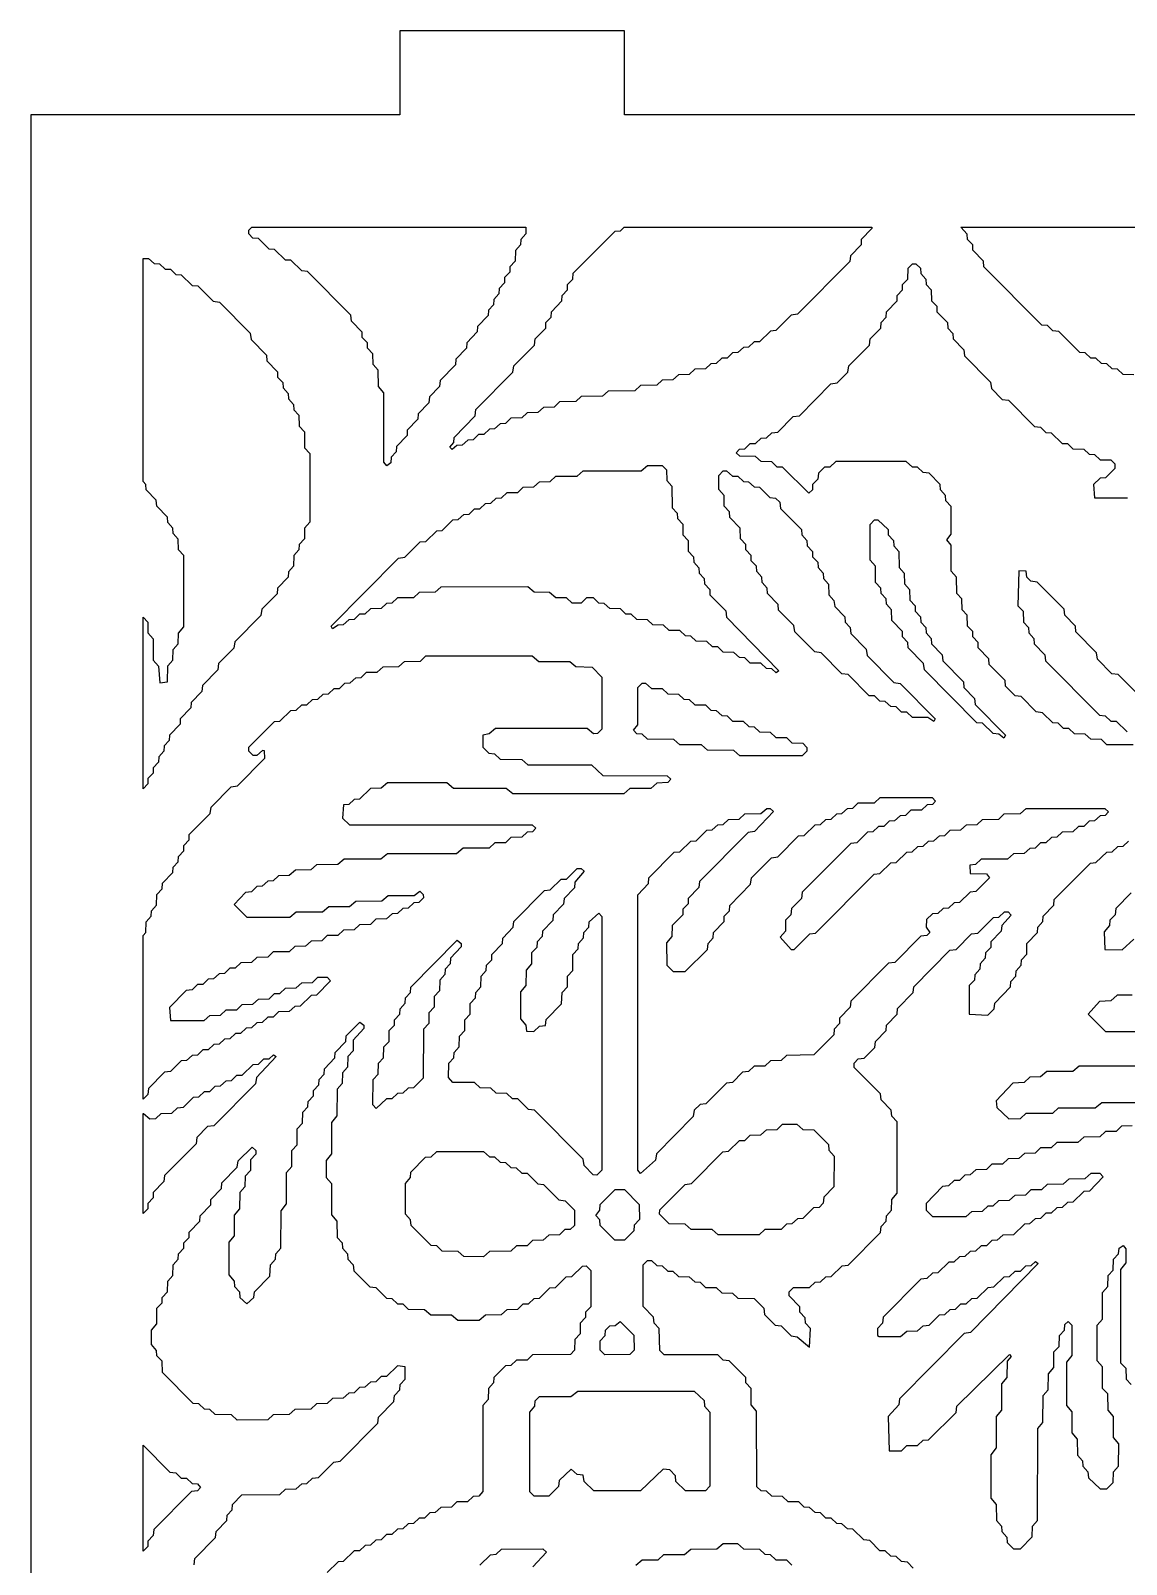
# Model space of a CAD drawing. Header units: millimetres. Extents: x 10 to 410, y 18 to 283.
# Drawn here: x 148 to 187, y 92.4 to 147 of the extents above; entities that cross this region are included whole.
import ezdxf

# ---------------------------------------------------------------- set-up
doc = ezdxf.new("R2010")
doc.units = ezdxf.units.MM
doc.layers.add('CUT', color=1, linetype='Continuous')

msp = doc.modelspace()

# ---------------------------------------------------------------- linework, layer by layer
at = {"layer": 'CUT'}
for points in [[(190.134, 21), (198.134, 21), (198.134, 24), (211.2679, 24), (211.2679, 144), (198.134, 144), (198.134, 147), (190.134, 147), (190.134, 144), (169.134, 144), (169.134, 147), (161.134, 147), (161.134, 144), (148, 144), (148, 24), (161.134, 24), (161.134, 21), (169.134, 21), (169.134, 24), (190.134, 24)], [(164.4705, 137.2427), (164.2863, 137.0455), (164.2782, 136.855), (163.9017, 136.4639), (163.8936, 136.2734), (163.5171, 135.8823), (163.509, 135.6918), (163.1325, 135.3007), (163.1168, 135.0989), (162.5713, 134.549), (162.5474, 134.3348), (162.1867, 133.9674), (162.1628, 133.7532), (161.7864, 133.3621), (161.7782, 133.1716), (161.4018, 132.7806), (161.3936, 132.5901), (161.0172, 132.199), (161.009, 132.0085), (160.8249, 131.8112), (160.8167, 131.6207), (160.6786, 131.5087), (160.5647, 131.6341), (160.5647, 134.1097), (160.3751, 134.3348), (160.3669, 134.913), (160.1828, 135.1102), (160.1746, 135.4946), (159.9905, 135.6918), (159.9823, 135.8823), (159.7982, 136.0796), (159.79, 136.2701), (159.4136, 136.6611), (159.3896, 136.8754), (157.8561, 138.4213), (157.6434, 138.4457), (157.2553, 138.8251), (157.0665, 138.8334), (156.6784, 139.2128), (156.4896, 139.2212), (156.1015, 139.6006), (155.9013, 139.6165), (155.7598, 139.7629), (155.7598, 139.9011), (155.8648, 140), (165.6243, 140), (165.6243, 139.7629), (165.4402, 139.5657), (165.432, 139.3752), (165.2479, 139.178), (165.2397, 138.7936), (165.0555, 138.5964), (165.0474, 138.4059), (164.8632, 138.2087), (164.8551, 138.0182), (164.6709, 137.8209), (164.6628, 137.6304), (164.4786, 137.4332)], [(173.3594, 135.7233), (173.1636, 135.5378), (172.9747, 135.5295), (172.779, 135.3439), (172.5901, 135.3356), (172.3944, 135.1501), (172.2055, 135.1418), (172.0098, 134.9562), (171.6286, 134.9479), (171.4328, 134.7624), (171.0517, 134.754), (170.8559, 134.5685), (170.4748, 134.5602), (170.279, 134.3746), (169.7056, 134.3663), (169.4964, 134.1781), (168.5518, 134.1724), (168.3425, 133.9842), (167.5902, 133.9786), (167.3945, 133.7931), (166.821, 133.7847), (166.6253, 133.5992), (166.2441, 133.5909), (166.0483, 133.4053), (165.6672, 133.397), (165.4714, 133.2115), (165.0903, 133.2031), (164.8945, 133.0176), (164.7057, 133.0093), (164.5099, 132.8237), (164.3211, 132.8154), (164.1253, 132.6299), (163.9365, 132.6216), (163.7407, 132.436), (163.5519, 132.4277), (163.3561, 132.2422), (163.1673, 132.2338), (162.9997, 132.0876), (162.9132, 132.1745), (163.0592, 132.3438), (163.0647, 132.521), (163.8126, 133.2894), (163.8441, 133.515), (165.1588, 134.8403), (165.1902, 135.0659), (165.928, 135.8096), (165.9519, 136.0238), (166.3283, 136.4149), (166.3365, 136.6054), (166.5206, 136.8026), (166.5288, 136.9931), (166.9052, 137.3842), (166.9134, 137.5747), (167.0975, 137.772), (167.1057, 137.9625), (167.2898, 138.1597), (167.3055, 138.3615), (168.797, 139.8612), (168.9858, 139.8696), (169.1235, 140), (177.9317, 140), (177.9317, 139.9568), (177.5553, 139.5657), (177.5471, 139.3752), (177.1707, 138.9841), (177.155, 138.7823), (175.2903, 136.9025), (175.0662, 136.8705), (174.5211, 136.3209), (174.3209, 136.3049), (173.9328, 135.9255), (173.744, 135.9172), (173.5482, 135.7317)], [(153.4495, 125.7805), (153.444, 128.3217), (153.2598, 128.519), (153.2517, 128.9033), (153.0675, 129.1006), (153.0594, 129.2911), (152.8752, 129.4883), (152.8671, 129.6788), (152.4906, 130.0699), (152.4667, 130.2841), (152.106, 130.6514), (152.0979, 130.8419), (152, 130.9467), (152, 138.893), (152.189, 138.8946), (152.3983, 138.7064), (152.5871, 138.6981), (152.7829, 138.5125), (152.9717, 138.5042), (153.1675, 138.3187), (153.3563, 138.3103), (153.7444, 137.9309), (153.9446, 137.915), (154.4897, 137.3654), (154.7138, 137.3334), (155.8093, 136.229), (155.8407, 136.0035), (156.3862, 135.4536), (156.4019, 135.2518), (156.7783, 134.8607), (156.7865, 134.6702), (156.9706, 134.473), (156.9788, 134.2825), (157.1629, 134.0852), (157.1711, 133.8947), (157.3552, 133.6975), (157.3634, 133.507), (157.5475, 133.3098), (157.5557, 132.9254), (157.7425, 132.7149), (157.748, 132.15), (157.9322, 131.9528), (157.9348, 129.5016), (157.748, 129.2911), (157.7398, 128.9067), (157.5557, 128.7095), (157.5475, 128.519), (157.3634, 128.3217), (157.3552, 127.9374), (157.1711, 127.7402), (157.1629, 127.5497), (156.7865, 127.1586), (156.7708, 126.9568), (156.2253, 126.4069), (156.1939, 126.1813), (155.2638, 125.2437), (155.2324, 125.0182), (154.6869, 124.4682), (154.6555, 124.2427), (154.11, 123.6928), (154.0861, 123.4786), (153.7096, 123.0875), (153.7015, 122.897), (153.325, 122.5059), (153.3169, 122.3154), (152.9404, 121.9243), (152.9323, 121.7338), (152.7481, 121.5366), (152.74, 121.3461), (152.5558, 121.1489), (152.5477, 120.9584), (152.3635, 120.7612), (152.3553, 120.5707), (152.1712, 120.3734), (152.163, 120.1829), (152, 120.0083), (152, 126.1177), (152.163, 125.9431), (152.1712, 125.5587), (152.358, 125.3482), (152.3635, 124.5894), (152.5503, 124.3788), (152.5907, 123.779), (152.867, 123.8138), (152.8752, 124.3922), (153.0594, 124.5894), (153.0675, 124.9738), (153.2517, 125.171), (153.2598, 125.5553)], [(164.7551, 130.3704), (164.9509, 130.5559), (165.3321, 130.5642), (165.5278, 130.7498), (165.909, 130.7581), (166.1047, 130.9436), (166.4859, 130.9519), (166.6817, 131.1375), (167.4474, 131.1458), (167.6566, 131.334), (169.7268, 131.334), (169.9508, 131.5252), (170.4713, 131.5252), (170.6242, 131.3712), (170.6324, 130.9868), (170.8165, 130.7896), (170.8247, 130.0175), (171.0088, 129.8203), (171.017, 129.6298), (171.2011, 129.4326), (171.2093, 129.0482), (171.3934, 128.851), (171.4016, 128.4666), (171.5857, 128.2694), (171.5939, 128.0789), (171.778, 127.8817), (171.7862, 127.6912), (171.9703, 127.494), (171.9785, 127.3035), (172.1626, 127.1062), (172.1708, 126.9157), (172.732, 126.3421), (172.7634, 126.1166), (174.6217, 124.2128), (174.5244, 124.142), (174.3703, 124.2855), (174.1815, 124.2939), (173.9857, 124.4794), (173.6046, 124.4877), (173.4088, 124.6733), (173.22, 124.6816), (173.0242, 124.8671), (172.6431, 124.8754), (172.4473, 125.061), (172.2585, 125.0693), (172.0627, 125.2548), (171.6815, 125.2632), (171.4858, 125.4487), (171.2969, 125.457), (171.1012, 125.6426), (170.72, 125.6509), (170.5243, 125.8364), (170.1431, 125.8448), (169.9473, 126.0303), (169.5662, 126.0386), (169.3704, 126.2241), (169.1816, 126.2325), (168.9858, 126.418), (168.6047, 126.4263), (168.4089, 126.6119), (168.2201, 126.6202), (168.0243, 126.8057), (167.7825, 126.8057), (167.5868, 126.6202), (167.272, 126.6175), (167.0628, 126.8057), (166.6817, 126.8141), (166.4577, 127.0052), (165.9124, 127.0079), (165.6885, 127.1991), (162.5903, 127.1934), (162.3946, 127.0079), (161.8211, 126.9996), (161.6254, 126.8141), (161.0519, 126.8057), (160.8561, 126.6202), (160.6673, 126.6119), (160.4715, 126.4263), (160.0904, 126.418), (159.8946, 126.2325), (159.7058, 126.2241), (159.51, 126.0386), (159.3212, 126.0303), (159.1254, 125.8448), (158.9366, 125.8364), (158.7442, 125.7005), (158.6927, 125.8017), (161.0935, 128.2219), (161.3175, 128.2539), (161.8627, 128.8035), (162.0629, 128.8195), (162.451, 129.1989), (162.6398, 129.2072), (163.0279, 129.5866), (163.2167, 129.5949), (163.4125, 129.7805), (163.6013, 129.7888), (163.7971, 129.9743), (163.9859, 129.9826), (164.1817, 130.1682), (164.3705, 130.1765), (164.5663, 130.362)], [(175.8164, 128.4633), (175.8246, 128.2728), (176.0087, 128.0755), (176.0169, 127.885), (176.201, 127.6878), (176.2092, 127.4973), (176.3933, 127.3001), (176.4015, 126.9157), (176.5856, 126.7185), (176.6095, 126.5043), (176.9702, 126.1369), (176.9784, 125.9464), (177.1625, 125.7492), (177.1864, 125.535), (177.7319, 124.9851), (177.7633, 124.7595), (178.72, 123.7951), (178.9441, 123.7631), (180.191, 122.5061), (180.1396, 122.4049), (179.9189, 122.5464), (179.3737, 122.5491), (179.1779, 122.7346), (178.9891, 122.743), (178.7933, 122.9285), (178.6045, 122.9368), (178.4087, 123.1224), (178.2199, 123.1307), (178.0241, 123.3162), (177.8353, 123.3246), (177.0864, 124.0756), (176.8624, 124.1077), (176.1249, 124.8511), (175.9008, 124.8831), (175.19, 125.5997), (175.1585, 125.8253), (174.6131, 126.3752), (174.5974, 126.577), (174.2209, 126.9681), (174.2128, 127.1586), (174.0286, 127.3558), (174.0205, 127.5463), (173.8363, 127.7435), (173.8282, 127.934), (173.644, 128.1312), (173.6359, 128.3217), (173.4517, 128.519), (173.4436, 128.7095), (173.2594, 128.9067), (173.2513, 129.2911), (172.8823, 129.6708), (172.8666, 129.8726), (172.6825, 130.0699), (172.6743, 130.4542), (172.4876, 130.6648), (172.4876, 131.164), (172.6431, 131.3313), (172.7655, 131.334), (172.9747, 131.1458), (173.1636, 131.1375), (173.3594, 130.9519), (173.5482, 130.9436), (173.744, 130.7581), (173.9328, 130.7498), (174.297, 130.3864), (174.5097, 130.362), (174.6551, 130.2193), (174.6865, 129.9938), (175.4318, 129.2387), (175.4399, 129.0482), (175.6241, 128.851), (175.6323, 128.6605)], [(179.8548, 125.7492), (179.8629, 125.5587), (180.0471, 125.3615), (180.0552, 125.171), (180.4317, 124.7799), (180.4556, 124.5657), (181.1934, 123.8219), (181.2091, 123.6201), (181.5855, 123.229), (181.6094, 123.0148), (182.691, 121.9245), (182.6281, 121.8157), (182.4471, 121.9592), (182.2469, 121.9752), (181.8702, 122.3469), (181.6699, 122.3629), (179.8053, 124.2427), (179.7738, 124.4682), (179.2208, 125.0295), (179.2127, 125.22), (179.0285, 125.4172), (179.0204, 125.6077), (178.6439, 125.9988), (178.6358, 126.3831), (178.4516, 126.5804), (178.4435, 126.7709), (178.2593, 126.9681), (178.2511, 127.1586), (178.067, 127.3558), (178.0588, 127.934), (177.8721, 128.1446), (177.8721, 129.4192), (178.0276, 129.5866), (178.15, 129.5893), (178.5086, 129.2387), (178.5168, 129.0482), (178.7009, 128.851), (178.7091, 128.6605), (178.8932, 128.4633), (178.9014, 127.885), (179.0856, 127.6878), (179.0937, 127.3035), (179.2779, 127.1062), (179.286, 126.7219), (179.4702, 126.5246), (179.4783, 126.3341), (179.6625, 126.1369), (179.6706, 125.9464)], [(153.444, 117.8043), (153.4521, 117.9948), (153.6363, 118.192), (153.6444, 118.3825), (154.3898, 119.1376), (154.4212, 119.3631), (155.132, 120.0797), (155.3561, 120.1118), (156.3285, 121.0999), (156.3145, 121.3638), (156.2442, 121.3776), (156.0486, 121.1921), (155.9126, 121.1921), (155.7598, 121.3461), (155.7673, 121.4956), (156.6705, 122.4061), (156.8707, 122.4221), (157.2588, 122.8015), (157.4476, 122.8098), (157.6434, 122.9953), (157.8322, 123.0036), (158.028, 123.1892), (158.2168, 123.1975), (158.4126, 123.383), (158.6014, 123.3914), (158.7972, 123.5769), (158.986, 123.5852), (159.1818, 123.7708), (159.3706, 123.7791), (159.5664, 123.9646), (159.7553, 123.9729), (159.951, 124.1585), (160.3322, 124.1668), (160.5414, 124.355), (161.1014, 124.3607), (161.2972, 124.5462), (161.8706, 124.5545), (162.0664, 124.7401), (165.8426, 124.7428), (166.08, 124.5489), (167.1887, 124.5489), (167.3979, 124.3607), (167.9828, 124.3447), (168.3192, 123.9911), (168.3192, 122.1349), (168.1751, 121.9752), (168.0278, 121.9675), (167.8038, 122.1587), (164.5416, 122.1587), (164.3176, 121.9675), (164.0941, 121.9245), (164.094, 121.4876), (164.2972, 121.2749), (164.5099, 121.2506), (164.7057, 121.065), (165.4714, 121.0567), (165.6954, 120.8655), (167.9579, 120.8655), (168.3595, 120.4834), (170.6502, 120.4778), (170.7783, 120.3489), (170.675, 120.2304), (170.2825, 120.2145), (170.0733, 120.0262), (169.321, 120.0206), (169.1117, 119.8324), (165.1567, 119.8324), (164.9193, 120.0262), (163.0413, 120.0262), (162.8039, 120.2201), (160.6955, 120.2201), (160.4715, 120.0289), (160.0904, 120.0206), (159.7023, 119.6412), (159.5135, 119.6329), (159.3177, 119.4473), (159.129, 119.4391), (159.0941, 118.9674), (159.3494, 118.7331), (165.8426, 118.7331), (165.9707, 118.6042), (165.856, 118.478), (165.6672, 118.4697), (165.4714, 118.2842), (165.0903, 118.2758), (164.8945, 118.0903), (164.5134, 118.082), (164.3176, 117.8964), (163.3878, 117.8938), (163.1503, 117.6999), (160.6955, 117.6999), (160.4581, 117.506), (159.1571, 117.506), (158.9331, 117.3149), (158.1674, 117.3065), (157.9716, 117.121), (157.4263, 117.1183), (157.2024, 116.9271), (156.8212, 116.9188), (156.6255, 116.7333), (156.4366, 116.725), (156.2409, 116.5394), (156.052, 116.5311), (155.8563, 116.3456), (155.6436, 116.3212), (155.2432, 115.8901), (155.6956, 115.4374), (157.2271, 115.4374), (157.4511, 115.6286), (158.3809, 115.6313), (158.6049, 115.8225), (159.3425, 115.8251), (159.5664, 116.0163), (160.4963, 116.019), (160.7202, 116.2102), (161.6501, 116.2129), (161.8459, 116.3647), (161.9705, 116.25), (161.9732, 116.1252), (161.8177, 115.9578), (161.6288, 115.9495), (161.4331, 115.764), (161.2442, 115.7556), (161.0484, 115.5701), (160.8596, 115.5618), (160.6638, 115.3763), (160.2827, 115.3679), (160.0869, 115.1824), (159.7058, 115.1741), (159.51, 114.9885), (159.1289, 114.9802), (158.9331, 114.7947), (158.552, 114.7863), (158.3562, 114.6008), (157.9751, 114.5925), (157.7793, 114.4069), (157.3981, 114.3986), (157.2024, 114.2131), (156.6289, 114.2048), (156.4332, 114.0192), (156.052, 114.0109), (155.8563, 113.8254), (155.4751, 113.817), (155.2793, 113.6315), (155.0905, 113.6232), (154.8947, 113.4376), (154.7059, 113.4293), (154.5101, 113.2438), (154.3213, 113.2355), (154.1255, 113.0499), (153.9367, 113.0416), (153.7409, 112.8561), (153.5282, 112.8317), (152.9404, 112.2313), (152.9753, 111.7596), (154.1784, 111.7597), (154.3742, 111.9452), (154.7554, 111.9536), (154.9511, 112.1391), (155.3323, 112.1474), (155.528, 112.333), (155.9092, 112.3413), (156.105, 112.5268), (156.4861, 112.5351), (156.6819, 112.7207), (156.8707, 112.729), (157.0665, 112.9145), (157.4476, 112.9229), (157.6434, 113.1084), (158.0245, 113.1167), (158.2203, 113.3023), (158.5485, 113.3023), (158.6631, 113.1761), (158.1753, 112.6699), (157.9751, 112.6539), (157.587, 112.2745), (157.3981, 112.2661), (157.2024, 112.0806), (156.8212, 112.0723), (156.6255, 111.8868), (156.4366, 111.8784), (156.2409, 111.6929), (156.052, 111.6846), (155.8563, 111.499), (155.6674, 111.4907), (155.4716, 111.3052), (155.2828, 111.2968), (155.087, 111.1113), (154.8982, 111.103), (154.7024, 110.9174), (154.5136, 110.9091), (154.3178, 110.7236), (154.129, 110.7153), (153.9332, 110.5297), (153.7444, 110.5214), (153.5486, 110.3359), (153.3598, 110.3275), (152.9717, 109.9481), (152.759, 109.9238), (152.1869, 109.3471), (152.163, 109.1329), (152, 108.9635), (152, 114.7915), (152.0979, 114.8963), (152.106, 115.2807), (152.2902, 115.4779), (152.2983, 115.6684), (152.4825, 115.8657), (152.4906, 116.25), (152.6748, 116.4472), (152.6904, 116.6491), (153.0594, 117.0288), (153.0675, 117.2193), (153.2517, 117.4165), (153.2598, 117.607)], [(173.5517, 122.2282), (173.7405, 122.2199), (173.9363, 122.0343), (174.3174, 122.026), (174.5132, 121.8405), (174.8943, 121.8321), (175.0901, 121.6466), (175.4712, 121.6383), (175.6241, 121.4843), (175.6241, 121.3461), (175.4578, 121.1894), (173.2334, 121.1894), (173.0242, 121.3776), (172.0796, 121.3833), (171.8704, 121.5715), (171.1046, 121.5798), (170.8807, 121.771), (169.9508, 121.7737), (169.755, 121.9592), (169.5662, 121.9675), (169.4516, 122.0937), (169.603, 122.291), (169.6056, 123.6167), (169.7585, 123.7708), (169.881, 123.7734), (170.0902, 123.5852), (170.4713, 123.5769), (170.6671, 123.3914), (171.0482, 123.383), (171.244, 123.1975), (171.4328, 123.1892), (171.6286, 123.0036), (172.0098, 122.9953), (172.2055, 122.8098), (172.3944, 122.8015), (172.5901, 122.6159), (172.779, 122.6076), (172.9747, 122.4221), (173.3559, 122.4137)], [(177.1816, 118.0659), (175.4557, 116.3261), (175.4318, 116.1119), (175.0711, 115.7445), (175.0472, 115.5303), (174.863, 115.3331), (174.8549, 114.9487), (174.6659, 114.727), (175.0662, 114.2959), (175.1634, 114.2959), (175.7199, 114.8531), (175.9326, 114.8775), (178.0162, 116.978), (178.2164, 116.9939), (178.6045, 117.3733), (178.7933, 117.3817), (179.1814, 117.7611), (179.3702, 117.7694), (179.566, 117.9549), (179.7548, 117.9633), (179.9506, 118.1488), (180.1394, 118.1571), (180.3352, 118.3426), (180.524, 118.351), (180.7198, 118.5365), (181.101, 118.5448), (181.2967, 118.7304), (181.6779, 118.7387), (181.8736, 118.9242), (182.4471, 118.9326), (182.6429, 119.1181), (183.2163, 119.1264), (183.4255, 119.3146), (186.2268, 119.3146), (186.3549, 119.1858), (186.2402, 119.0596), (186.0514, 119.0513), (185.8556, 118.8658), (185.6668, 118.8574), (185.471, 118.6719), (185.2822, 118.6636), (185.0864, 118.478), (184.7053, 118.4697), (184.5095, 118.2842), (184.3207, 118.2758), (184.1249, 118.0903), (183.9361, 118.082), (183.7403, 117.8964), (183.5514, 117.8881), (183.3557, 117.7026), (182.9745, 117.6943), (182.7653, 117.506), (181.8207, 117.5004), (181.6249, 117.3149), (181.4154, 117.2926), (181.4362, 116.9939), (182.0095, 116.9856), (182.1216, 116.8461), (181.6363, 116.3532), (181.4361, 116.3372), (181.048, 115.9578), (180.8592, 115.9495), (180.6634, 115.764), (180.4746, 115.7556), (180.2788, 115.5701), (180.09, 115.5618), (179.8787, 115.3568), (179.8629, 115.0902), (179.9987, 114.8962), (179.8942, 114.7947), (179.6815, 114.7703), (178.7518, 113.833), (178.5277, 113.801), (177.1864, 112.4489), (177.1625, 112.2346), (176.7861, 111.8436), (176.7779, 111.6531), (176.5938, 111.4558), (176.5781, 111.254), (175.8672, 110.5374), (174.8978, 110.5214), (174.702, 110.3359), (174.3209, 110.3275), (174.1251, 110.142), (173.744, 110.1337), (173.5482, 109.9481), (173.3355, 109.9238), (172.9713, 109.5604), (172.7586, 109.536), (172.0211, 108.7926), (171.8209, 108.7766), (171.6096, 108.5716), (171.5782, 108.3461), (170.2635, 107.0207), (170.2321, 106.7952), (169.7055, 106.3144), (169.603, 106.4321), (169.603, 116.2367), (169.9821, 116.6411), (169.9978, 116.8429), (170.9009, 117.7534), (171.1012, 117.7694), (171.4892, 118.1488), (171.6781, 118.1571), (172.0662, 118.5365), (172.255, 118.5448), (172.4508, 118.7304), (172.6396, 118.7387), (172.8354, 118.9242), (173.2165, 118.9326), (173.4123, 119.1181), (173.9857, 119.1264), (174.195, 119.3146), (174.3174, 119.312), (174.4294, 119.1991), (173.7519, 118.4857), (173.5278, 118.4537), (171.8019, 116.7138), (171.778, 116.4996), (171.4016, 116.1085), (171.3934, 115.918), (171.2093, 115.7208), (171.2011, 115.5303), (170.8247, 115.1392), (170.8165, 114.7548), (170.6268, 114.5297), (170.6324, 113.7332), (170.8594, 113.5045), (171.2935, 113.5045), (172.0817, 114.291), (172.1056, 114.5053), (172.2897, 114.7025), (172.2979, 114.893), (172.6743, 115.2841), (172.6825, 115.4746), (172.8666, 115.6718), (172.8748, 115.8623), (173.6201, 116.6174), (173.6515, 116.8429), (174.3624, 117.5595), (174.5865, 117.5916), (175.3239, 118.335), (175.5242, 118.351), (175.9122, 118.7304), (176.1011, 118.7387), (176.2968, 118.9242), (176.4857, 118.9326), (176.6814, 119.1181), (176.8703, 119.1264), (177.066, 119.312), (177.2549, 119.3203), (177.4507, 119.5058), (178.0241, 119.5141), (178.2333, 119.7024), (180.0731, 119.7024), (180.2012, 119.5735), (180.0865, 119.4473), (179.8977, 119.439), (179.7019, 119.2535), (179.3208, 119.2451), (179.125, 119.0596), (178.9362, 119.0513), (178.7404, 118.8658), (178.5516, 118.8574), (178.3558, 118.6719), (178.1669, 118.6636), (177.9712, 118.478), (177.7823, 118.4697), (177.3943, 118.0903)], [(165.4346, 112.7849), (165.4346, 111.8225), (165.6243, 111.5973), (165.6465, 111.3859), (165.909, 111.372), (166.1047, 111.5575), (166.3143, 111.5797), (166.344, 111.8025), (166.8895, 112.3524), (166.9134, 112.7605), (167.0975, 112.9577), (167.1057, 113.3421), (167.2898, 113.5393), (167.298, 114.1175), (167.4821, 114.3148), (167.4903, 114.5053), (167.6744, 114.7025), (167.6826, 114.893), (167.8668, 115.0902), (167.8749, 115.2807), (168.2167, 115.5789), (168.3192, 115.4612), (168.3192, 106.4321), (168.1502, 106.2621), (168.0164, 106.2724), (167.6901, 106.6014), (167.6587, 106.8269), (165.9328, 108.5667), (165.7201, 108.5911), (165.3321, 108.9705), (165.1432, 108.9788), (164.9475, 109.1644), (164.5663, 109.1727), (164.3705, 109.3582), (163.9894, 109.3666), (163.7936, 109.5521), (163.0279, 109.5604), (162.8724, 109.7278), (162.875, 110.2403), (163.0592, 110.4375), (163.0673, 110.628), (163.2515, 110.8253), (163.2596, 111.2096), (163.4438, 111.4068), (163.4519, 111.7912), (163.6361, 111.9884), (163.6442, 112.3728), (163.8284, 112.57), (163.8365, 112.7605), (164.0207, 112.9577), (164.0288, 113.3421), (164.213, 113.5393), (164.2211, 113.7298), (164.4053, 113.927), (164.4134, 114.1175), (164.7899, 114.5086), (164.7981, 114.6991), (165.1745, 115.0902), (165.1902, 115.292), (166.2857, 116.3964), (166.4859, 116.4124), (166.874, 116.7918), (167.0628, 116.8001), (167.4509, 117.1795), (167.5868, 117.1795), (167.6913, 117.078), (167.3632, 116.6901), (167.3475, 116.4883), (166.9786, 116.1085), (166.9629, 115.9067), (166.594, 115.5269), (166.5783, 115.3251), (166.2094, 114.9453), (166.2012, 114.7548), (166.0171, 114.5576), (166.0089, 114.3671), (165.8248, 114.1699), (165.8166, 113.7855), (165.6269, 113.5604), (165.6243, 113.0101)], [(161.2408, 109.1727), (161.0519, 109.1644), (160.8561, 108.9788), (160.6673, 108.9705), (160.294, 108.6331), (160.1801, 108.7585), (160.1828, 109.6587), (160.3669, 109.856), (160.3751, 110.2403), (160.5592, 110.4375), (160.5674, 110.8219), (160.7515, 111.0191), (160.7597, 111.4035), (160.9438, 111.6007), (160.952, 111.7912), (161.1361, 111.9884), (161.1443, 112.1789), (161.3284, 112.3762), (161.3366, 112.5667), (161.5207, 112.7639), (161.5289, 112.9544), (163.1785, 114.6173), (163.3167, 114.5053), (163.3193, 114.3804), (162.9402, 113.976), (162.932, 113.7855), (162.7479, 113.5883), (162.7397, 113.3978), (162.5556, 113.2006), (162.5474, 112.8162), (162.3633, 112.619), (162.3551, 112.2346), (162.171, 112.0374), (162.1628, 111.6531), (161.9787, 111.4558), (161.9705, 109.7144), (161.6254, 109.3666), (161.4365, 109.3582)], [(154.7554, 109.4334), (154.9511, 109.6189), (155.14, 109.6272), (155.3357, 109.8128), (155.5246, 109.8211), (155.9126, 110.2005), (156.1015, 110.2088), (156.2973, 110.3943), (156.4861, 110.4027), (156.6402, 110.5462), (156.73, 110.4867), (156.033, 109.7348), (156.0016, 109.5093), (154.5215, 108.0172), (154.2974, 107.9852), (153.9177, 107.6023), (153.8863, 107.3768), (152.7639, 106.2453), (152.74, 106.0311), (152.3635, 105.64), (152.3553, 105.4495), (152.1712, 105.2523), (152.163, 105.0618), (152, 104.8924), (152, 108.4577), (152.0102, 108.4557), (152.2341, 108.2646), (152.4477, 108.2702), (152.6435, 108.4557), (153.0246, 108.4641), (153.2204, 108.6496), (153.4331, 108.674), (153.7973, 109.0373), (153.9861, 109.0456), (154.1819, 109.2312), (154.3707, 109.2395), (154.5665, 109.425)], [(174.702, 104.3262), (174.1286, 104.3178), (173.9193, 104.1296), (172.4642, 104.1296), (172.255, 104.3178), (171.5027, 104.3235), (171.2935, 104.5117), (170.72, 104.52), (170.3749, 104.8679), (170.3824, 105.0174), (171.2856, 105.9279), (171.5096, 105.9599), (172.6317, 107.091), (172.8319, 107.107), (173.22, 107.4864), (173.4088, 107.4948), (173.6046, 107.6803), (173.9857, 107.6886), (174.1815, 107.8742), (174.5626, 107.8825), (174.7584, 108.068), (175.2655, 108.0707), (175.4747, 107.8825), (175.8672, 107.8665), (176.3858, 107.3437), (176.4015, 107.1419), (176.5882, 106.9314), (176.5856, 105.8372), (176.2249, 105.4699), (176.201, 105.2556), (176.0595, 105.1093), (175.8593, 105.0933), (175.4712, 104.7139), (175.2824, 104.7056), (175.0866, 104.52), (174.8978, 104.5117)], [(167.2022, 104.3262), (167.0133, 104.3178), (166.8176, 104.1323), (166.4364, 104.124), (166.2406, 103.9385), (165.8595, 103.9301), (165.6637, 103.7446), (165.2826, 103.7363), (165.0868, 103.5507), (164.3211, 103.5424), (164.1118, 103.3542), (163.4125, 103.3569), (163.2167, 103.5424), (162.6433, 103.5507), (162.4475, 103.7363), (162.2473, 103.7522), (161.5364, 104.4689), (161.5207, 104.6707), (161.3366, 104.8679), (161.334, 105.962), (161.5207, 106.1726), (161.5289, 106.3631), (162.055, 106.8972), (162.2552, 106.9132), (162.451, 107.0987), (164.1118, 107.1014), (164.3211, 106.9132), (164.5099, 106.9048), (164.7057, 106.7193), (164.8945, 106.711), (165.0903, 106.5255), (165.2791, 106.5171), (165.4749, 106.3316), (165.6637, 106.3233), (166.0518, 105.9439), (166.252, 105.9279), (166.7972, 105.3783), (167.0213, 105.3463), (167.355, 105.0061), (167.3475, 104.4689)], [(169.4785, 104.4768), (169.4629, 104.275), (169.1252, 103.9385), (168.7856, 103.9461), (168.267, 104.4689), (168.2514, 104.6707), (168.1081, 104.8267), (168.2514, 105.0094), (168.267, 105.2113), (168.797, 105.7417), (169.1252, 105.7417), (169.6552, 105.2113), (169.6627, 104.6741)], [(168.2595, 100.0214), (168.2595, 100.3534), (168.4437, 100.5506), (168.4518, 100.7411), (168.6047, 100.8952), (168.7935, 100.9035), (168.9746, 101.047), (169.4629, 100.5586), (169.4704, 100.0214), (169.3175, 99.8674), (168.4258, 99.8647)], [(167.4509, 95.6024), (167.2304, 95.7929), (166.802, 95.3891), (166.7781, 95.1749), (166.433, 94.827), (165.9124, 94.827), (165.7596, 94.981), (165.7569, 97.8199), (165.9437, 98.0304), (165.9519, 98.2209), (166.1047, 98.375), (167.2269, 98.3776), (167.4643, 98.5715), (171.6117, 98.5715), (171.9628, 98.2323), (171.9785, 98.0304), (172.1653, 97.8199), (172.1653, 95.1882), (172.0098, 95.0208), (171.2969, 95.0208), (170.9593, 95.3574), (170.9436, 95.5592), (170.7404, 95.7719), (170.503, 95.7936), (169.7021, 95.0208), (168.0412, 95.0182), (167.6901, 95.3574), (167.6604, 95.5802)], [(152.163, 93.0424), (152, 92.8678), (152, 96.6443), (152.9513, 95.6853), (153.164, 95.6609), (153.3598, 95.4754), (153.5486, 95.467), (153.7444, 95.2815), (153.9332, 95.2732), (154.0452, 95.1337), (153.9332, 95.0208), (153.7205, 94.9965), (152.3793, 93.6443), (152.3553, 93.4301), (152.1712, 93.2329)]]:
    msp.add_lwpolyline(points, close=True, dxfattribs=at)
for points in [[(187.2547, 134.754), (186.8735, 134.7624), (186.6778, 134.9479), (186.4889, 134.9562), (186.2932, 135.1418), (186.1043, 135.1501), (185.9085, 135.3356), (185.7197, 135.3439), (185.5239, 135.5295), (185.3351, 135.5378), (184.5863, 136.2889), (184.3736, 136.3132), (184.1778, 136.4988), (183.9776, 136.5148), (181.9206, 138.5884), (181.9049, 138.7902), (181.5285, 139.1813), (181.5203, 139.3718), (181.3362, 139.5691), (181.328, 139.7596), (181.1026, 140), (189.9521, 140)], [(187.2265, 121.5771), (186.2966, 121.5798), (186.1009, 121.7653), (185.7197, 121.7737), (185.5239, 121.9592), (185.1428, 121.9675), (184.947, 122.1531), (184.7582, 122.1614), (184.5624, 122.3469), (184.3736, 122.3553), (184.0094, 122.7186), (183.7853, 122.7506), (183.2402, 123.3002), (183.0275, 123.3246), (182.6898, 123.6611), (182.6741, 123.8629), (182.1129, 124.4366), (182.0972, 124.6384), (181.7208, 125.0295), (181.7126, 125.22), (181.5285, 125.4172), (181.5203, 125.6077), (181.3362, 125.8049), (181.328, 126.1893), (181.1439, 126.3865), (181.1357, 126.7709), (180.9516, 126.9681), (180.9434, 127.5463), (180.7566, 127.7569), (180.7566, 128.6815), (180.6052, 128.8788), (180.7566, 129.0761), (180.7511, 130.0665), (180.567, 130.2637), (180.5588, 130.4542), (180.3747, 130.6514), (180.3665, 130.8419), (179.971, 131.2485), (179.7583, 131.2729), (179.5625, 131.4584), (179.3737, 131.4667), (179.1497, 131.6579), (176.6567, 131.6579), (176.4327, 131.4667), (176.2439, 131.4584), (176.0326, 131.2534), (176.0087, 131.0392), (175.8246, 130.8419), (175.8164, 130.6514), (175.6917, 130.5367), (174.7549, 131.4584), (174.5661, 131.4667), (174.3703, 131.6523), (173.9892, 131.6606), (173.7934, 131.8461), (173.2334, 131.8518), (173.108, 131.9673), (173.22, 132.1068), (173.4088, 132.1151), (173.6046, 132.3006), (173.7934, 132.309), (173.9892, 132.4945), (174.178, 132.5028), (174.3738, 132.6884), (174.5865, 132.7127), (175.1316, 133.2623), (175.3557, 133.2943), (176.4777, 134.4255), (176.7018, 134.4575), (177.0816, 134.8403), (177.113, 135.0659), (177.8508, 135.8096), (177.8747, 136.0238), (178.2511, 136.4149), (178.2593, 136.6054), (178.4435, 136.8026), (178.4516, 136.9931), (178.8281, 137.3842), (178.8362, 137.5747), (179.0204, 137.772), (179.0285, 137.9625), (179.2127, 138.1597), (179.2208, 138.544), (179.3737, 138.6981), (179.4961, 138.7008), (179.6625, 138.544), (179.6706, 138.3535), (179.8548, 138.1563), (179.8629, 137.9658), (180.0471, 137.7686), (180.0552, 137.3842), (180.2394, 137.187), (180.2475, 136.9965), (180.624, 136.6054), (180.6321, 136.4149), (180.8163, 136.2177), (180.8244, 136.0272), (181.2009, 135.6361), (181.2248, 135.4219), (182.1549, 134.4843), (182.1863, 134.2587), (182.5661, 133.8759), (182.7902, 133.8439), (183.7199, 132.9066), (183.9326, 132.8822), (184.1284, 132.6967), (184.3172, 132.6884), (184.7053, 132.309), (184.8941, 132.3006), (185.0899, 132.1151), (185.471, 132.1068), (185.6668, 131.9213), (185.8556, 131.9129), (186.0514, 131.7274), (186.4325, 131.7191), (186.5779, 131.5764), (186.5779, 131.4156), (186.2516, 131.0867), (186.0514, 131.0707), (185.8243, 130.8419), (185.8592, 130.3703), (187.0342, 130.3647)], [(187.6314, 123.1384), (186.7016, 124.0756), (186.4775, 124.1077), (185.959, 124.6304), (185.9276, 124.856), (185.1898, 125.5997), (185.1741, 125.8016), (184.7976, 126.1926), (184.7737, 126.4069), (183.8171, 127.3713), (183.593, 127.4033), (183.4515, 127.5497), (183.4293, 127.7611), (183.167, 127.7751), (183.1321, 126.528), (183.3162, 126.3308), (183.3244, 125.9464), (183.5085, 125.7492), (183.5167, 125.5587), (183.7008, 125.3615), (183.709, 125.171), (184.0854, 124.7799), (184.1094, 124.5657), (186.0275, 122.632), (186.2402, 122.6076), (186.436, 122.4221), (186.6248, 122.4137), (187.0129, 122.0343)], [(179.405, 92.2636), (179.2018, 92.4763), (178.9891, 92.5006), (178.7933, 92.6862), (178.6045, 92.6945), (178.4087, 92.88), (178.2199, 92.8884), (177.8557, 93.2517), (177.643, 93.2761), (177.2549, 93.6555), (177.066, 93.6638), (176.8703, 93.8493), (176.6814, 93.8577), (176.4857, 94.0432), (176.2968, 94.0515), (176.1011, 94.2371), (175.9122, 94.2454), (175.7165, 94.4309), (175.5276, 94.4393), (175.3318, 94.6248), (174.9507, 94.6331), (174.7549, 94.8187), (174.3738, 94.827), (174.178, 95.0125), (173.9892, 95.0208), (173.8438, 95.1635), (173.8337, 97.8576), (173.644, 98.0828), (173.6359, 98.661), (173.4517, 98.8582), (173.4436, 99.0487), (172.8558, 99.6491), (172.6431, 99.6735), (172.4473, 99.859), (170.5412, 99.8647), (170.3824, 100.0101), (170.3667, 100.7935), (170.1826, 100.9907), (170.1587, 101.2049), (169.7953, 101.5856), (169.7979, 103.0675), (169.9508, 103.2215), (170.0867, 103.2215), (170.2825, 103.036), (170.4713, 103.0276), (170.6671, 102.8421), (170.8559, 102.8338), (171.0517, 102.6482), (171.4328, 102.6399), (171.6286, 102.4544), (171.8175, 102.446), (172.0132, 102.2605), (172.3944, 102.2522), (172.5901, 102.0666), (172.9713, 102.0583), (173.167, 101.8728), (173.7405, 101.8645), (174.0857, 101.5166), (174.1096, 101.3024), (174.4893, 100.9195), (174.702, 100.8952), (175.0662, 100.5318), (175.2789, 100.5074), (175.7162, 100.1279), (175.7512, 100.7935), (175.5671, 100.9907), (175.5589, 101.1812), (175.3748, 101.3784), (175.3666, 101.5689), (174.9901, 101.96), (174.9901, 102.0982), (175.143, 102.2522), (175.7165, 102.2605), (175.9122, 102.446), (176.1011, 102.4544), (176.2968, 102.6399), (176.4857, 102.6482), (176.8737, 103.0276), (177.0864, 103.052), (178.2354, 104.2103), (178.2593, 104.4245), (178.4435, 104.6217), (178.4516, 104.8122), (178.6358, 105.0094), (178.6439, 105.3938), (178.8336, 105.6189), (178.8281, 108.1602), (178.6439, 108.3574), (178.62, 108.5716), (178.2593, 108.939), (178.2354, 109.1532), (177.3053, 110.0908), (177.2978, 110.2403), (177.4507, 110.3943), (177.6633, 110.4187), (178.0431, 110.8015), (178.067, 111.0158), (178.4435, 111.4068), (178.4516, 111.5973), (178.8281, 111.9884), (178.8437, 112.1902), (179.405, 112.7639), (179.4206, 112.9657), (180.7084, 114.2639), (180.9325, 114.2959), (181.4776, 114.8455), (181.7017, 114.8775), (182.2582, 115.4347), (182.4471, 115.4431), (182.6563, 115.6313), (182.7788, 115.6286), (182.8908, 115.5158), (182.5552, 115.1392), (182.5395, 114.9374), (182.1706, 114.5576), (182.1624, 114.3671), (181.9783, 114.1699), (181.9701, 113.9794), (181.786, 113.7822), (181.7778, 113.5917), (181.5937, 113.3944), (181.5855, 113.2039), (181.4014, 113.0067), (181.4014, 111.9883), (182.0625, 111.9536), (182.2895, 112.1823), (182.3052, 112.3841), (182.8664, 112.9577), (182.8746, 113.1482), (183.0587, 113.3455), (183.0669, 113.536), (183.251, 113.7332), (183.2592, 113.9237), (183.4433, 114.1209), (183.4515, 114.5053), (183.828, 114.8963), (183.8361, 115.0868), (184.0203, 115.2841), (184.0284, 115.4746), (184.4049, 115.8657), (184.4205, 116.0675), (185.7083, 117.3657), (185.9085, 117.3817), (186.2966, 117.7611), (186.4855, 117.7694), (186.6812, 117.9549), (186.8701, 117.9633), (187.0658, 118.1488)], [(187.1623, 116.3057), (186.6093, 115.7445), (186.5854, 115.5303), (186.4013, 115.3331), (186.3931, 115.1426), (186.2034, 114.9174), (186.2229, 114.2938), (186.8419, 114.2743), (187.2581, 114.6593)], [(187.2017, 112.6622), (186.6565, 112.6595), (186.4325, 112.4683), (186.0275, 112.444), (185.632, 111.9884), (186.2437, 111.372), (188.1498, 111.3663)], [(153.8128, 92.3847), (153.8443, 92.6103), (154.5821, 93.3541), (154.606, 93.5683), (154.9824, 93.9594), (154.9906, 94.1498), (155.1747, 94.3471), (155.1829, 94.5376), (155.5167, 94.8778), (156.8707, 94.8938), (157.0665, 95.0793), (157.4476, 95.0876), (157.6434, 95.2732), (157.8322, 95.2815), (158.028, 95.467), (158.2407, 95.4914), (158.7858, 96.041), (159.0099, 96.073), (160.3512, 97.4251), (160.3751, 97.6393), (160.9281, 98.2006), (160.952, 98.4148), (161.1361, 98.612), (161.1443, 98.8025), (161.3284, 98.9997), (161.3284, 99.4366), (161.0519, 99.4713), (160.6638, 99.0919), (160.475, 99.0836), (160.2792, 98.8981), (160.0904, 98.8897), (159.8946, 98.7042), (159.7058, 98.6959), (159.51, 98.5103), (159.3212, 98.502), (159.1254, 98.3165), (158.7443, 98.3082), (158.5485, 98.1226), (158.1674, 98.1143), (157.9716, 97.9288), (157.3981, 97.9204), (157.2024, 97.7349), (156.6289, 97.7266), (156.4332, 97.541), (155.3492, 97.5383), (155.14, 97.7266), (154.5665, 97.7349), (154.3707, 97.9204), (154.1819, 97.9288), (153.9861, 98.1143), (153.7859, 98.1303), (152.6904, 99.2346), (152.6748, 99.6303), (152.4906, 99.8275), (152.4825, 100.018), (152.2957, 100.2286), (152.2983, 100.7411), (152.488, 100.9663), (152.4906, 101.5166), (152.6748, 101.7138), (152.6829, 101.9043), (152.8671, 102.1015), (152.8752, 102.4859), (153.0594, 102.6831), (153.0675, 103.0675), (153.2517, 103.2647), (153.2598, 103.4552), (153.444, 103.6524), (153.4521, 103.8429), (153.6363, 104.0401), (153.6444, 104.2306), (154.0209, 104.6217), (154.0291, 104.8122), (154.4055, 105.2033), (154.4137, 105.3938), (154.7901, 105.7849), (154.8058, 105.9867), (155.3513, 106.5366), (155.3827, 106.7621), (155.8844, 107.2533), (156.0091, 107.1385), (156.0091, 107.0004), (155.825, 106.8032), (155.8168, 106.4188), (155.6327, 106.2216), (155.6245, 105.8372), (155.4404, 105.64), (155.4322, 105.0618), (155.2425, 104.8366), (155.2399, 104.0925), (155.0502, 103.8673), (155.0502, 102.711), (155.2399, 102.4859), (155.2481, 102.2954), (155.4322, 102.0982), (155.4404, 101.9077), (155.6921, 101.674), (155.9439, 101.9077), (155.9596, 102.1095), (156.5051, 102.6594), (156.529, 103.0675), (156.7131, 103.2647), (156.7213, 103.4552), (156.9054, 103.6524), (156.911, 104.9927), (157.1033, 105.2312), (157.1033, 106.3498), (157.29, 106.5603), (157.2982, 107.1385), (157.4824, 107.3358), (157.4879, 107.9007), (157.6747, 108.1112), (157.6828, 108.4956), (157.867, 108.6928), (157.8751, 108.8833), (158.0593, 109.0805), (158.0674, 109.271), (158.2516, 109.4682), (158.2597, 109.6587), (158.4439, 109.856), (158.452, 110.0465), (158.8285, 110.4375), (158.8366, 110.628), (159.2131, 111.0191), (159.2288, 111.2209), (159.7171, 111.7094), (159.8552, 111.5973), (159.8578, 111.4725), (159.4787, 111.0681), (159.4706, 110.6838), (159.2864, 110.4865), (159.2783, 110.1022), (159.0941, 109.9049), (159.086, 109.5206), (158.9018, 109.3234), (158.8963, 108.3707), (158.704, 108.1323), (158.704, 107.0137), (158.5117, 106.7752), (158.5172, 106.1726), (158.704, 105.962), (158.704, 104.8435), (158.8937, 104.6183), (158.9018, 104.0401), (159.086, 103.8429), (159.0941, 103.6524), (159.2783, 103.4552), (159.2864, 103.2647), (159.4706, 103.0675), (159.4945, 102.8532), (160.0665, 102.2766), (160.2792, 102.2522), (160.6673, 101.8728), (160.8561, 101.8645), (161.0519, 101.6789), (161.2408, 101.6706), (161.4365, 101.4851), (162.01, 101.4767), (162.2339, 101.2856), (162.9715, 101.2829), (163.1955, 101.0917), (163.9577, 101.0917), (164.1817, 101.2829), (164.7551, 101.2912), (164.9509, 101.4767), (165.3321, 101.4851), (165.5278, 101.6706), (165.7167, 101.6789), (165.9124, 101.8645), (166.1013, 101.8728), (166.478, 102.2445), (166.6782, 102.2605), (167.0549, 102.6322), (167.2551, 102.6482), (167.6318, 103.02), (167.7656, 103.0303), (167.9346, 102.8603), (167.9319, 101.5723), (167.7478, 101.3751), (167.7396, 101.1846), (167.5555, 100.9873), (167.5473, 100.603), (167.3632, 100.4058), (167.355, 100.0214), (167.2136, 99.875), (165.8595, 99.859), (165.6637, 99.6735), (165.2826, 99.6652), (165.0868, 99.4796), (164.898, 99.4713), (164.4786, 99.0487), (164.4705, 98.8582), (164.2863, 98.661), (164.2782, 98.2766), (164.0885, 98.0515), (164.0885, 94.9943), (163.9444, 94.8346), (163.7442, 94.8187), (163.5484, 94.6331), (163.1673, 94.6248), (162.9715, 94.4393), (162.5903, 94.4309), (162.3946, 94.2454), (162.2057, 94.2371), (162.01, 94.0515), (161.8211, 94.0432), (161.6254, 93.8577), (161.4365, 93.8493), (161.2408, 93.6638), (161.0519, 93.6555), (160.8561, 93.47), (160.6673, 93.4616), (160.4715, 93.2761), (160.2827, 93.2678), (160.0869, 93.0822), (159.8981, 93.0739), (159.7023, 92.8884), (159.5135, 92.88), (159.1254, 92.5006), (158.9366, 92.4923), (158.5485, 92.1129)], [(188.919, 110.1393), (185.3104, 110.1393), (185.0864, 109.9481), (184.1566, 109.9455), (183.9326, 109.7543), (183.5514, 109.746), (183.3557, 109.5604), (182.9507, 109.536), (182.3574, 108.9077), (182.3786, 108.6691), (182.8104, 108.2646), (183.2163, 108.2702), (183.4255, 108.4584), (184.3701, 108.4641), (184.5794, 108.6523), (185.8804, 108.6523), (186.1178, 108.8461), (187.4188, 108.8461)], [(187.2017, 108.0095), (186.8206, 108.0012), (186.6248, 107.8157), (186.2437, 107.8073), (186.0479, 107.6218), (185.4745, 107.6135), (185.2652, 107.4253), (184.513, 107.4196), (184.3172, 107.2341), (183.9361, 107.2258), (183.7403, 107.0402), (183.3591, 107.0319), (183.1634, 106.8464), (182.7822, 106.838), (182.5865, 106.6525), (182.2053, 106.6442), (182.0095, 106.4586), (181.6284, 106.4503), (181.4326, 106.2648), (181.2438, 106.2565), (181.048, 106.0709), (180.8592, 106.0626), (180.6634, 105.8771), (180.4507, 105.8527), (179.8629, 105.2523), (179.8629, 105.0094), (180.09, 104.7807), (181.2933, 104.7807), (181.489, 104.9662), (181.8702, 104.9746), (182.0659, 105.1601), (182.2548, 105.1684), (182.4506, 105.354), (182.8317, 105.3623), (183.0275, 105.5478), (183.4086, 105.5561), (183.6044, 105.7417), (183.9855, 105.75), (184.1813, 105.9355), (184.7547, 105.9439), (184.9505, 106.1294), (185.5239, 106.1377), (185.7332, 106.326), (186.0479, 106.3233), (186.1626, 106.1971), (185.6747, 105.6909), (185.4745, 105.6749), (185.0864, 105.2955), (184.8976, 105.2871), (184.7018, 105.1016), (184.513, 105.0933), (184.3172, 104.9078), (184.1284, 104.8994), (183.9326, 104.7139), (183.7437, 104.7056), (183.548, 104.52), (183.3591, 104.5117), (182.9711, 104.1323), (182.5899, 104.124), (182.3942, 103.9385), (182.2053, 103.9301), (182.0095, 103.7446), (181.8207, 103.7363), (181.6249, 103.5507), (181.4361, 103.5424), (181.2403, 103.3569), (181.0515, 103.3485), (180.8557, 103.163), (180.6669, 103.1547), (180.2788, 102.7753), (180.09, 102.767), (179.8942, 102.5814), (179.6815, 102.557), (178.3402, 101.2049), (178.3163, 100.9907), (178.1322, 100.7935), (178.1323, 100.5505), (178.1951, 100.5101), (178.9574, 100.5101), (179.1814, 100.7013), (179.5625, 100.7096), (179.7583, 100.8952), (179.971, 100.9195), (180.3352, 101.2829), (180.524, 101.2912), (180.7198, 101.4767), (180.9087, 101.4851), (181.1044, 101.6706), (181.2933, 101.6789), (181.489, 101.8645), (181.6779, 101.8728), (182.0659, 102.2522), (182.2786, 102.2766), (182.6429, 102.6399), (182.8317, 102.6482), (183.0275, 102.8338), (183.2163, 102.8421), (183.4121, 103.0276), (183.6009, 103.036), (183.755, 103.1795), (183.8523, 103.1086), (181.444, 100.6505), (181.2199, 100.6184), (178.9172, 98.297), (178.8932, 98.0828), (178.5113, 97.6638), (178.5517, 96.4446), (178.9856, 96.4447), (179.1814, 96.6302), (179.5625, 96.6385), (179.7583, 96.8241), (179.9471, 96.8324), (180.9277, 97.8129), (180.9591, 98.0384), (182.8318, 99.8762), (182.8934, 99.7997), (182.7475, 99.6303), (182.7393, 99.0521), (182.5497, 98.8269), (182.547, 97.8889), (182.3574, 97.6638), (182.3574, 96.5452), (182.165, 96.3067), (182.165, 94.7627), (182.3547, 94.5376), (182.3629, 93.9594), (182.547, 93.7621), (182.5552, 93.5716), (182.7393, 93.3744), (182.7475, 93.1839), (182.9745, 92.9552), (183.2163, 92.9552), (183.6356, 93.3778), (183.6438, 93.7621), (183.828, 93.9594), (183.8335, 97.2383), (184.0203, 97.4488), (184.0284, 98.4148), (184.2126, 98.612), (184.2207, 99.1902), (184.4104, 99.4154), (184.413, 99.9657), (184.5972, 100.1629), (184.6053, 100.5473), (184.7895, 100.7445), (184.7976, 100.935), (184.9223, 101.0497), (185.0496, 100.9217), (185.0496, 99.8409), (184.8573, 99.6024), (184.8573, 98.0584), (185.047, 97.8332), (185.0496, 97.0891), (185.2393, 96.8639), (185.2474, 96.2857), (185.4316, 96.0885), (185.4397, 95.898), (185.6239, 95.7007), (185.6478, 95.4865), (186.0514, 95.0876), (186.2932, 95.0876), (186.5202, 95.3164), (186.5284, 95.7007), (186.7125, 95.898), (186.718, 96.6945), (186.5284, 96.9196), (186.5257, 97.6638), (186.3361, 97.8889), (186.3279, 98.4671), (186.1438, 98.6644), (186.1356, 99.4364), (185.9488, 99.647), (185.9488, 100.9217), (186.1356, 101.1322), (186.1411, 102.0848), (186.3279, 102.2954), (186.3361, 102.6797), (186.5202, 102.877), (186.5284, 103.2613), (186.7125, 103.4585), (186.7282, 103.6604), (186.8702, 103.7534), (186.9726, 103.6357), (186.9726, 103.1365), (186.7803, 102.898), (186.7859, 99.5813), (186.97, 99.3841), (186.9782, 98.9997), (187.1623, 98.8025)], [(163.9859, 92.3736), (164.3626, 92.7453), (164.5628, 92.7613), (164.7586, 92.9468), (166.2272, 92.9495), (166.3527, 92.834), (165.8674, 92.3144)], [(169.5345, 92.368), (169.7585, 92.5591), (170.332, 92.5675), (170.5277, 92.753), (171.2653, 92.7557), (171.4892, 92.9468), (172.4191, 92.9495), (172.6431, 93.1407), (173.1501, 93.1434), (173.3594, 92.9552), (173.9328, 92.9468), (174.1286, 92.7613), (174.3174, 92.753), (174.5132, 92.5675), (174.8943, 92.5591), (175.0901, 92.3736)]]:
    msp.add_lwpolyline(points, dxfattribs=at)

doc.saveas('drawing.dxf')
